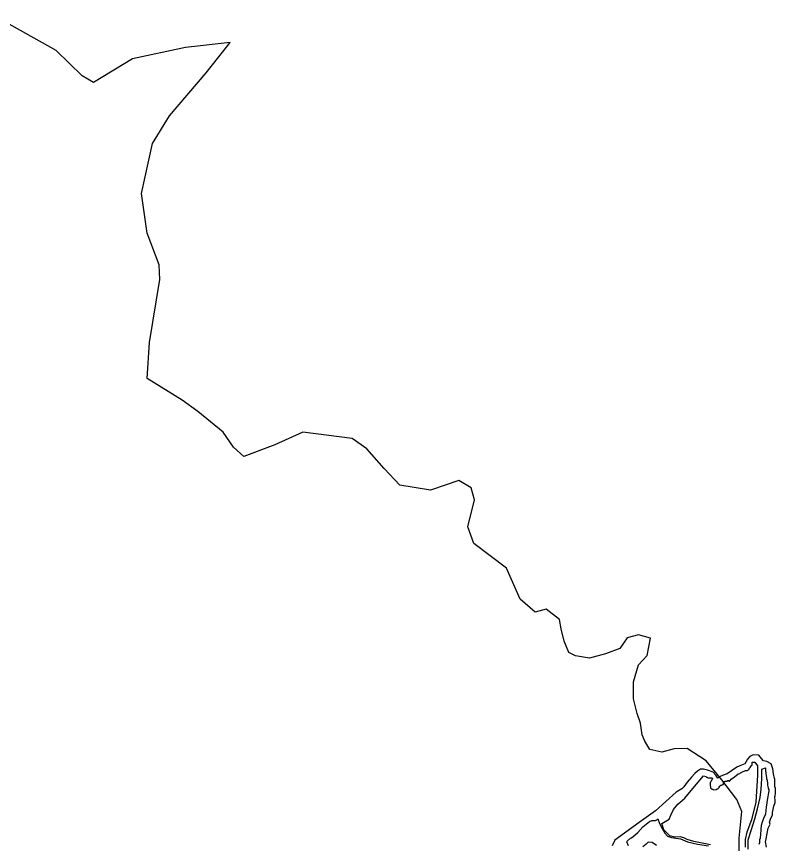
# Model space of a CAD drawing. Header units: metres. Extents: x 266352 to 301042, y 2101789 to 2138568.
# Drawn here: x 282003 to 287012, y 2120178 to 2125642 of the extents above; entities that cross this region are included whole.
import ezdxf

# ---------------------------------------------------------------- set-up
doc = ezdxf.new("R2010")
doc.units = ezdxf.units.M
doc.layers.add('MANGROOVE BUFFER ZONE', color=120, linetype='Continuous')
doc.layers.add('TALUKA BOUNDRY', color=150, linetype='Continuous')

# ---------------------------------------------------------------- blocks, each defined once
blk = doc.blocks.new('A$Ccdb33366')
at = {"layer": 'MANGROOVE BUFFER ZONE'}
for points in [[(5.4595, 7.1179), (5.4481, 7.174), (5.4547, 7.2088), (5.4758, 7.325), (5.4943, 7.3688), (5.4877, 7.3886), (5.4976, 7.4217), (5.5208, 7.4714), (5.5208, 7.4979), (5.5274, 7.5277), (5.5341, 7.5674), (5.5473, 7.6071), (5.5473, 7.6204), (5.5473, 7.6336), (5.5473, 7.6402), (5.5407, 7.6535), (5.5407, 7.6667), (5.5473, 7.6799), (5.5473, 7.6866), (5.5473, 7.6998), (5.5473, 7.7131), (5.5473, 7.7329), (5.5473, 7.7528), (5.5473, 7.766), (5.5407, 7.7726), (5.5407, 7.7859), (5.5407, 7.8256), (5.5407, 7.8521), (5.5407, 7.8653), (5.5362, 7.8698), (5.5243, 7.9206), (5.5173, 7.9751), (5.4976, 8.0275), (5.448, 8.0507), (5.4114, 8.0594), (5.3912, 8.0855), (5.3616, 8.1216), (5.2995, 8.1225), (5.2624, 8.1035), (5.2383, 8.0734), (5.2094, 8.0216), (5.1745, 8.0069), (5.1226, 7.9851), (5.0635, 7.9453), (5.0173, 7.9122), (4.9754, 7.8974), (4.9362, 7.8764), (4.917, 7.8634), (4.8943, 7.8939), (4.8629, 7.9261), (4.8028, 7.9479), (4.76, 7.9592), (4.726, 7.9558), (4.6946, 7.9366), (4.6649, 7.9096), (4.6298, 7.8673), (4.5827, 7.8142), (4.5478, 7.7601), (4.5251, 7.7409), (4.465, 7.7035), (4.2402, 7.4944), (4.064, 7.363), (3.803, 7.1668), (3.7732, 7.104)], [(5.2599, 7.0922), (5.2581, 7.1925), (5.2878, 7.2948), (5.3288, 7.4231), (5.3567, 7.5328), (5.3808, 7.6579), (5.3919, 7.7509), (5.3975, 7.8606), (5.3957, 7.9201), (5.3938, 7.9666), (5.4348, 7.9845), (5.4348, 7.9713), (5.4348, 7.9646), (5.4348, 7.958), (5.4414, 7.9183), (5.448, 7.8786), (5.448, 7.8653), (5.448, 7.8587), (5.4546, 7.8521), (5.4546, 7.8388), (5.4612, 7.819), (5.4612, 7.7925), (5.4679, 7.766), (5.4679, 7.7528), (5.4745, 7.7528), (5.4745, 7.7462), (5.4745, 7.7395), (5.4745, 7.7329), (5.4679, 7.6932), (5.4612, 7.6468), (5.4546, 7.6071), (5.4546, 7.601), (5.448, 7.5542), (5.4414, 7.4813), (5.4381, 7.4681), (5.4215, 7.4284), (5.4083, 7.3886), (5.3984, 7.3522), (5.395, 7.3124), (5.3944, 7.3013), (5.3917, 7.2562), (5.3878, 7.2145), (5.3818, 7.1966), (5.3818, 7.1834), (5.3818, 7.1635), (5.3752, 7.1437)], [(5.2599, 7.0922), (5.2581, 7.1925), (5.2878, 7.2948), (5.3288, 7.4231), (5.3567, 7.5328), (5.3808, 7.6579), (5.3919, 7.7509), (5.3975, 7.8606), (5.3957, 7.9201), (5.3938, 7.9666), (5.4348, 7.9845), (5.4348, 7.9713), (5.4348, 7.9646), (5.4348, 7.958), (5.4414, 7.9183), (5.448, 7.8786), (5.448, 7.8653), (5.448, 7.8587), (5.4546, 7.8521), (5.4546, 7.8388), (5.4612, 7.819), (5.4612, 7.7925), (5.4679, 7.766), (5.4679, 7.7528), (5.4745, 7.7528), (5.4745, 7.7462), (5.4745, 7.7395), (5.4745, 7.7329), (5.4679, 7.6932), (5.4612, 7.6468), (5.4546, 7.6071), (5.4546, 7.601), (5.448, 7.5542), (5.4414, 7.4813), (5.4381, 7.4681), (5.4215, 7.4284), (5.4083, 7.3886), (5.3984, 7.3522), (5.395, 7.3124), (5.3944, 7.3013), (5.3917, 7.2562), (5.3878, 7.2145), (5.3818, 7.1966), (5.3818, 7.1834), (5.3818, 7.1635), (5.3752, 7.1437)], [(4.8489, 7.1343), (4.7558, 7.1493), (4.6642, 7.1658), (4.5932, 7.188), (4.5538, 7.2037), (4.5166, 7.213), (4.4572, 7.2116), (4.4021, 7.2223), (4.3749, 7.2488), (4.337, 7.2896), (4.3133, 7.3568), (4.3938, 7.4049), (4.4085, 7.4489), (4.4378, 7.5111), (4.4854, 7.5716), (4.5606, 7.6393), (4.61, 7.6997), (4.7596, 7.8852), (4.786, 7.8786), (4.7927, 7.8719), (4.7993, 7.8719), (4.8125, 7.8653), (4.8258, 7.8653), (4.839, 7.8653), (4.8456, 7.8653), (4.8522, 7.8653), (4.8589, 7.8587), (4.8589, 7.8521), (4.8522, 7.8455), (4.8522, 7.8388), (4.8456, 7.8322), (4.839, 7.819), (4.8324, 7.8124), (4.8324, 7.7991), (4.8324, 7.7925), (4.839, 7.7528), (4.8456, 7.7462), (4.8522, 7.7395), (4.8655, 7.7395), (4.8721, 7.7329), (4.8986, 7.7395), (4.9118, 7.7462), (4.9184, 7.7462), (4.9317, 7.7594), (4.9317, 7.766), (4.9317, 7.7726), (4.9383, 7.7726), (4.9383, 7.7793), (4.9449, 7.7793), (4.9515, 7.7859), (4.9581, 7.7859), (4.9714, 7.7925), (4.978, 7.7925), (4.978, 7.7991), (4.978, 7.819), (4.9846, 7.8256), (4.9912, 7.8256), (4.9979, 7.8322), (5.0045, 7.8322), (5.0111, 7.8322), (5.0177, 7.8322), (5.0243, 7.8388), (5.031, 7.8388), (5.0376, 7.8388), (5.0376, 7.8322), (5.0442, 7.8322), (5.0508, 7.8388), (5.0641, 7.8521), (5.0972, 7.8786), (5.1369, 7.9117), (5.1567, 7.9183), (5.1634, 7.9249), (5.1766, 7.9315), (5.2163, 7.9514), (5.2296, 7.9514), (5.2362, 7.9514), (5.2494, 7.958), (5.256, 7.9646), (5.256, 7.9713), (5.2693, 7.9845), (5.2825, 8.0044), (5.2891, 8.011), (5.2891, 8.0176), (5.2891, 8.0242), (5.2891, 8.0308), (5.2891, 8.0375), (5.2891, 8.0441), (5.319, 8.0435), (5.319, 8.0435), (5.3462, 8.0028), (5.3497, 7.9), (5.3347, 7.6055), (5.2898, 7.4134), (5.2433, 7.2766), (5.2262, 7.1952), (5.2283, 7.1124)], [(4.2566, 7.1146), (4.2106, 7.1492), (4.1656, 7.1502), (4.1436, 7.1293), (4.1091, 7.1)], [(3.951, 7.1063), (3.9321, 7.1503), (3.9387, 7.1569), (3.9718, 7.19), (3.9851, 7.1966), (4.0248, 7.2297), (4.0513, 7.2562), (4.1042, 7.3158), (4.177, 7.3754), (4.2035, 7.3886), (4.2101, 7.3886), (4.23, 7.3886), (4.2366, 7.3886), (4.2432, 7.3886), (4.2565, 7.3953), (4.2631, 7.4019), (4.2697, 7.4085), (4.2885, 7.3577), (4.3172, 7.301), (4.3466, 7.2523), (4.3774, 7.2193), (4.4197, 7.205), (4.4692, 7.2007), (4.518, 7.1921), (4.5978, 7.1632), (4.7062, 7.1366), (4.8274, 7.1209)], [(4.2566, 7.1146), (4.2106, 7.1492), (4.1656, 7.1502), (4.1436, 7.1293), (4.1091, 7.1)], [(3.951, 7.1063), (3.9321, 7.1503), (3.9387, 7.1569), (3.9718, 7.19), (3.9851, 7.1966), (4.0248, 7.2297), (4.0513, 7.2562), (4.1042, 7.3158), (4.177, 7.3754), (4.2035, 7.3886), (4.2101, 7.3886), (4.23, 7.3886), (4.2366, 7.3886), (4.2432, 7.3886), (4.2565, 7.3953), (4.2631, 7.4019), (4.2697, 7.4085), (4.2885, 7.3577), (4.3172, 7.301), (4.3466, 7.2523), (4.3774, 7.2193), (4.4197, 7.205), (4.4692, 7.2007), (4.518, 7.1921), (4.5978, 7.1632), (4.7062, 7.1366), (4.8274, 7.1209)]]:
    blk.add_lwpolyline(points, dxfattribs=at)

msp = doc.modelspace()

# ---------------------------------------------------------------- linework, layer by layer
at = {"layer": 'TALUKA BOUNDRY'}
msp.add_polyline3d([(286770.7, 2119929.4, 0), (286771.1, 2120219.4, 0), (286790.6, 2120396.1, 0), (286756.7, 2120475.9, 0), (286656.7, 2120603.7, 0), (286553.8, 2120730.1, 0), (286430, 2120810.9, 0), (286343, 2120808.8, 0), (286261.5, 2120788.4, 0), (286183.4, 2120804.6, 0), (286149.2, 2120859.9, 0), (286132.3, 2120902.8, 0), (286121.6, 2120979.3, 0), (286099.2, 2121043.6, 0), (286074.2, 2121138.5, 0), (286075.5, 2121251.4, 0), (286108.7, 2121364, 0), (286164.5, 2121424.4, 0), (286186.2, 2121540.1, 0), (286108.1, 2121562.4, 0), (286032.5, 2121541.9, 0), (285985.3, 2121472.2, 0), (285889.2, 2121436.7, 0), (285784.4, 2121407.4, 0), (285691.8, 2121423.8, 0), (285648.6, 2121445.7, 0), (285617.5, 2121519.3, 0), (285598.2, 2121601.9, 0), (285587.3, 2121663.1, 0), (285498.2, 2121732, 0), (285425.5, 2121711.5, 0), (285327.9, 2121798.1, 0), (285237.4, 2122000.6, 0), (285021.9, 2122164.9, 0), (284982.6, 2122275.2, 0), (285025.2, 2122451.8, 0), (285003, 2122531.4, 0), (284922.3, 2122581.2, 0), (284736, 2122516.2, 0), (284533.4, 2122549.1, 0), (284430.3, 2122660.2, 0), (284315.8, 2122789.7, 0), (284218, 2122858, 0), (283893.7, 2122898.5, 0), (283707.1, 2122815.2, 0), (283503.2, 2122738.3, 0), (283434.3, 2122800.1, 0), (283365.9, 2122898.6, 0), (283199.3, 2123034.9, 0), (283095.8, 2123109.3, 0), (282865.5, 2123252.5, 0), (282879.9, 2123490.4, 0), (282948.7, 2123906.2, 0), (282944, 2124003.9, 0), (282865.3, 2124212.4, 0), (282827.8, 2124475.3, 0), (282901.3, 2124804.1, 0), (283013.7, 2124987.4, 0), (283254.8, 2125271.5, 0), (283413.7, 2125471, 0), (283117.6, 2125437.9, 0), (282768.8, 2125362.7, 0), (282511.8, 2125207, 0), (282436.9, 2125250.6, 0), (282264.9, 2125417.5, 0), (281861.6, 2125642.1, 0)], dxfattribs=at)

# ---------------------------------------------------------------- block references
at = {"xscale": 604.2174030490069, "yscale": 604.2174030490069, "zscale": 604.2174030490069, "rotation": 359.0939183652337}
msp.add_blockref('A$Ccdb33366', (283586, 2115913), dxfattribs=at)

doc.saveas('drawing.dxf')
